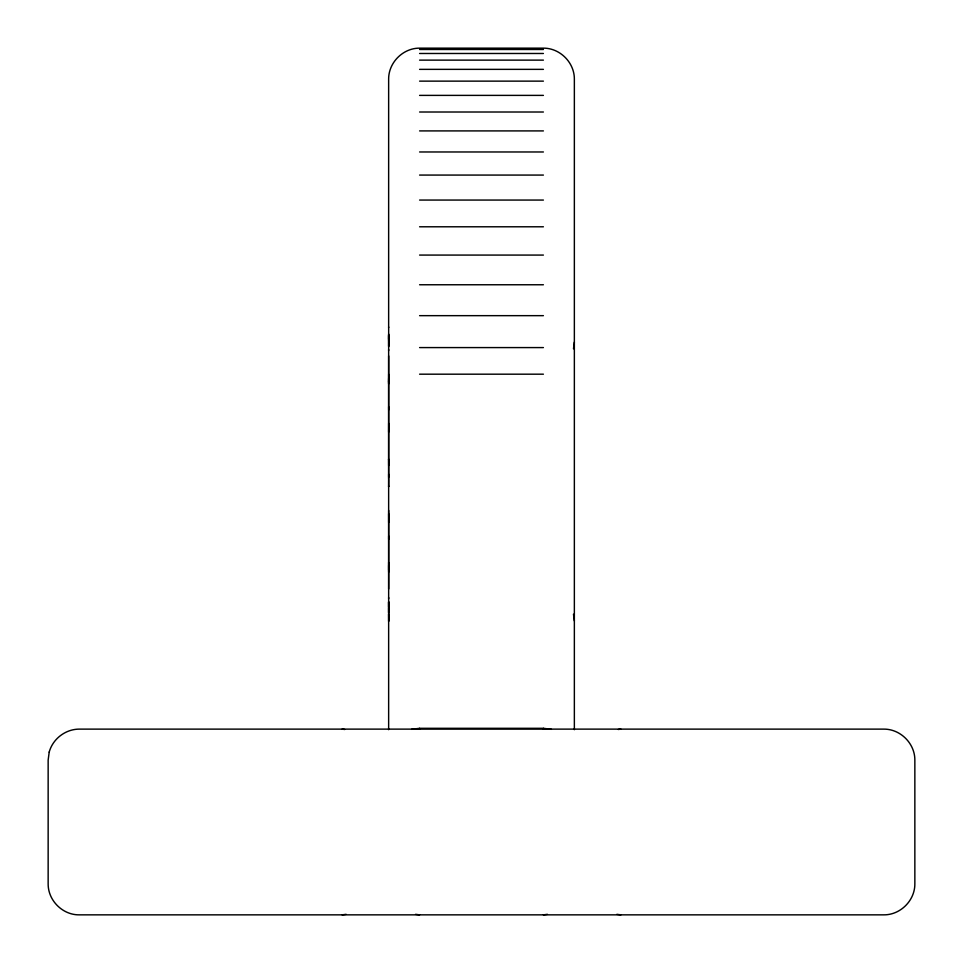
<?xml version="1.0" encoding="UTF-8"?>
<svg xmlns="http://www.w3.org/2000/svg" width="963" height="963" viewBox="0 0 963 963"><rect width="100%" height="100%" fill="white"/><g stroke="black" fill="none" stroke-linecap="round" stroke-linejoin="round"><path stroke-width="1.44" d="M388.667 607.846L388.667 613.287L388.643 602.128L388.643 607.015M388.655 588.995L388.655 510.414M388.643 486.026L388.643 486.676L388.667 480.104M388.643 479.442L388.643 355.889M388.667 340.384L388.667 334.931L388.643 339.157M388.643 570.132L388.655 565.341M388.643 383.936L388.667 374.246M388.655 350.652L388.667 335.798M388.643 432.11L388.667 423.299M388.643 346.102L388.643 334.017M388.643 539.328L388.667 535.982M573.479 348.811L574.357 342.118M618.21 729.485L620.882 729.123M342.118 914.85L346.126 914.32M543.409 914.85L547.417 914.32M411.586 729.316L419.591 728.305L543.409 728.305L551.414 729.316M419.591 49.486L543.409 49.486M419.591 53.483L543.409 53.483M419.591 60.127L543.409 60.127M419.591 69.36L543.409 69.36M419.591 81.133L543.409 81.133M419.591 95.385L543.409 95.385M419.591 112.009L543.409 112.009M419.591 130.908L543.409 130.908M419.591 151.973L543.409 151.973M419.591 175.073L543.409 175.073M419.591 200.063L543.409 200.063M419.591 226.787L543.409 226.787M419.591 255.075L543.409 255.075M419.591 284.759L543.409 284.759M419.591 315.659L543.409 315.659M419.591 347.583L543.409 347.583M419.591 374.186L543.409 374.186M342.118 729.123L344.79 729.485M616.874 914.32L620.882 914.85M415.583 914.32L419.591 914.85M573.479 614.189L574.357 620.882M388.643 406.723L388.667 409.913M388.667 612.42L388.655 597.578M388.643 614.213L388.667 621.34L388.643 613.973M388.667 327.011L388.655 346.764M388.667 465.562L388.643 459.11L388.643 459.881M388.643 513.773L388.667 522.5M388.655 380.806L388.655 381.89M388.643 378.495L388.655 383.298M388.655 474.181L388.655 477.239M388.643 562.392L388.667 572.082M574.357 729.689L574.357 79.098C574.466 62.535 559.972 48.042 543.409 48.15L419.591 48.15C403.028 48.042 388.534 62.535 388.643 79.098L388.643 327.516M543.409 728.305L543.409 729.123M419.591 728.305L419.591 729.123M388.643 349.485L388.655 598.733M388.643 601.454L388.643 729.689M543.433 729.123A30.948 30.924 -90 0 1 546.117 729.244M416.883 729.244A30.948 30.924 -90 0 1 419.567 729.123M49.209 752.067L48.15 760.084L48.15 883.902C48.042 900.465 62.535 914.958 79.098 914.85L883.902 914.85C900.465 914.958 914.958 900.465 914.85 883.902L914.85 760.084C914.958 743.52 900.465 729.027 883.902 729.123L79.098 729.123C65.424 729.208 52.821 738.874 49.209 752.067"/></g></svg>
